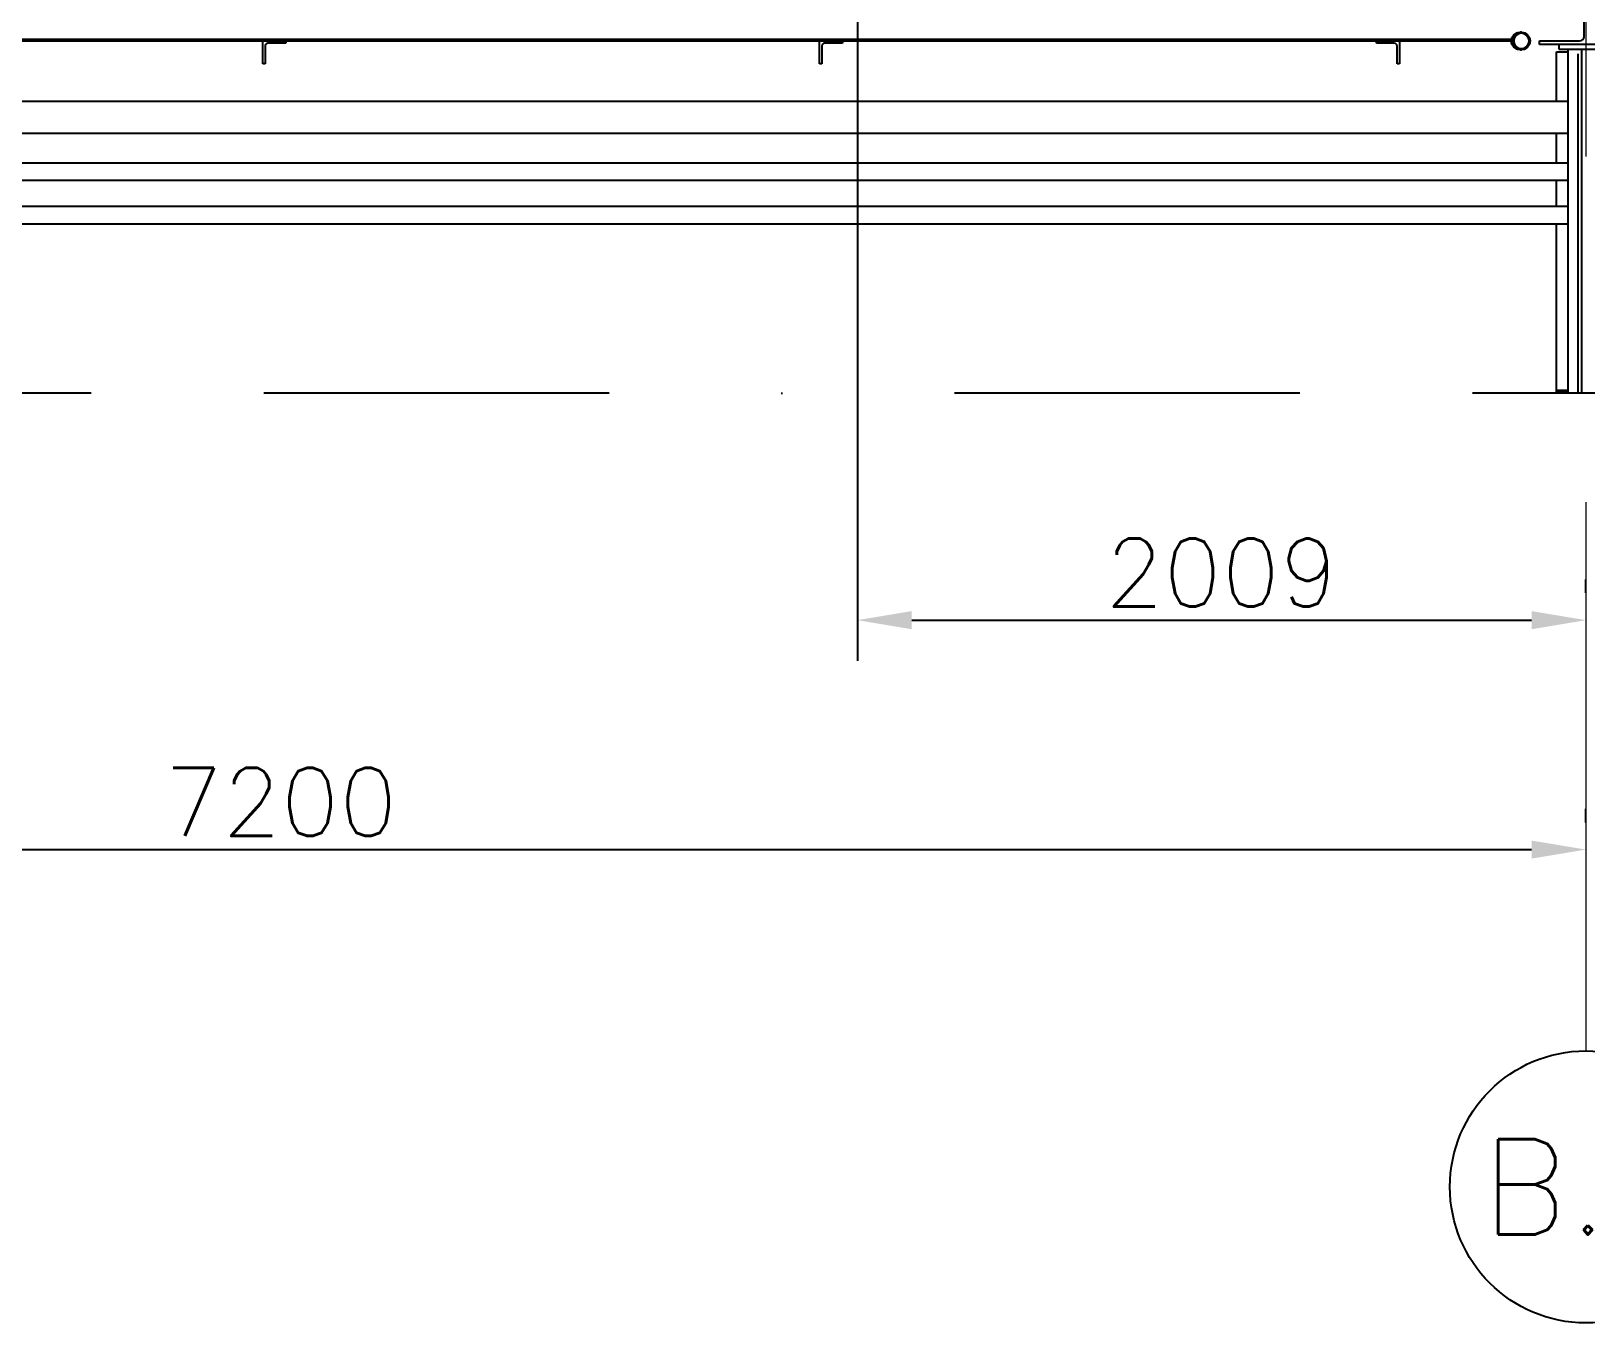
# Model space of a CAD drawing. Header units: metres. Extents: x 0 to 63075, y 0 to 44550.
# Drawn here: x 12181 to 16470, y 20105 to 23667 of the extents above; entities that cross this region are included whole.
import ezdxf
from ezdxf.enums import TextEntityAlignment as Align

# ---------------------------------------------------------------- set-up
doc = ezdxf.new("R2010")
doc.units = ezdxf.units.M
doc.header["$LTSCALE"] = 75
for name, pattern in [('BORDER', [44.45, 12.7, -6.35, 12.7, -6.35, 0, -6.35]), ('CENTER2', [28.575, 19.05, -3.175, 3.175, -3.175]), ('CENTERX2', [101.6, 63.5, -12.7, 12.7, -12.7])]:
    doc.linetypes.add(name, pattern=pattern)
for name, color, linetype in [('GSB', 7, 'Continuous'), ('SC1', 7, 'CENTER2'), ('SDM', 7, 'Continuous'), ('SL1', 8, 'Continuous'), ('SLM', 1, 'BORDER')]:
    doc.layers.add(name, color=color, linetype=linetype)
doc.styles.add('R140', font='simplex.shx', dxfattribs={"height": 3.5})
doc.styles.add('ROMANS', font='ROMANS.SHX')
doc.dimstyles.new('75___1-75', dxfattribs={"dimscale": 75, "dimtxt": 2.5, "dimasz": 2, "dimexe": 1.5, "dimexo": 1, "dimgap": 0.5, "dimtad": 1, "dimdec": 0, "dimzin": 12, "dimtxsty": 'ROMANS', "dimcen": 0, "dimclrd": 256, "dimclre": 256, "dimclrt": 3, "dimazin": 3, "dimtfac": 1, "dimtdec": 0, "dimtmove": 0, "dimatfit": 0, "dimfxl": 1, "dimlwd": -1, "dimlwe": -1, "dimarcsym": 0})

# ---------------------------------------------------------------- blocks, each defined once
blk = doc.blocks.new('A$C29c634ac')
at = {"layer": 'SL1'}
for p, q in [((8204.8, 984.2), (8204.8, 1184.8)), ((8005.9, 980.8), (8011.4, 988.7)), ((8007.5, 980.8), (8012.7, 988.7)), ((8009.5, 980.8), (8014.8, 988.7)), ((8011.4, 988.7), (8019.8, 994)), ((8012.7, 988.7), (8011.4, 988.7)), ((8012.7, 988.7), (8020.4, 994)), ((8012.7, 988.7), (8014.8, 988.7)), ((8014.8, 988.7), (8022.7, 994)), ((8023.9, 991), (8017.1, 986.4)), ((8019.8, 994), (8028.5, 995.7)), ((8020.4, 994), (8019.8, 994)), ((8020.4, 994), (8028.5, 995.7)), ((8020.4, 994), (8022.7, 994)), ((8022.7, 994), (8030.8, 995.6)), ((8032, 992.6), (8023.9, 991)), ((8028.5, 995.7), (8029.5, 995.9)), ((8032, 995.9), (8029.5, 995.9)), ((8029.5, 995.9), (8038.9, 994)), ((8032, 995.9), (8041.4, 994)), ((8040.1, 991), (8032, 992.6)), ((8038.9, 994), (8041.4, 994)), ((8047, 986.4), (8040.1, 991)), ((8041.4, 994), (8049.3, 988.7)), ((8049.3, 988.7), (8046.8, 988.7)), ((8046.8, 988.7), (8052.1, 980.8)), ((8049.3, 988.7), (8054.6, 980.8)), ((1215.1, 976.3), (8004.9, 976.3)), ((1216.1, 971.5), (8003.9, 971.5)), ((4560, 971.5), (4623.5, 971.5)), ((4560, 908), (4560, 971.5)), ((4566.4, 957.5), (4566.4, 908)), ((4623.5, 965.1), (4574, 965.1)), ((4623.5, 971.5), (4623.5, 965.1)), ((6096, 971.5), (6159.5, 971.5)), ((6096, 908), (6096, 971.5)), ((6102.4, 957.5), (6102.4, 908)), ((6159.5, 965.1), (6110, 965.1)), ((6159.5, 971.5), (6159.5, 965.1)), ((7632, 971.5), (7695.5, 971.5)), ((7632, 965.1), (7632, 971.5)), ((7681.5, 965.1), (7632, 965.1)), ((7689.2, 908), (7689.2, 957.5)), ((7695.5, 971.5), (7695.5, 908)), ((8003.9, 971.5), (8005.9, 980.8)), ((8005.9, 962.1), (8003.9, 971.5)), ((8005.7, 971.5), (8003.9, 971.5)), ((8005.7, 971.5), (8007.5, 980.8)), ((8005.7, 971.5), (8007.6, 971.5)), ((8007.5, 962.1), (8005.7, 971.5)), ((8007.5, 980.8), (8005.9, 980.8)), ((8007.5, 962.1), (8005.9, 962.1)), ((8011.4, 954.2), (8005.9, 962.1)), ((8007.5, 980.8), (8009.5, 980.8)), ((8012.7, 954.2), (8007.5, 962.1)), ((8007.5, 962.1), (8009.5, 962.1)), ((8007.6, 971.5), (8009.5, 980.8)), ((8009.5, 962.1), (8007.6, 971.5)), ((8007.6, 971.5), (8008, 971.5)), ((8008, 973.5), (8008, 971.5)), ((8014.8, 954.2), (8009.5, 962.1)), ((8012.5, 979.6), (8010.9, 971.5)), ((8010.9, 971.5), (8012.5, 963.4)), ((8019.8, 948.9), (8011.4, 954.2)), ((8012.7, 954.2), (8011.4, 954.2)), ((8017.1, 986.4), (8012.5, 979.6)), ((8012.5, 963.4), (8017.1, 956.5)), ((8012.7, 954.2), (8014.8, 954.2)), ((8020.4, 948.9), (8012.7, 954.2)), ((8022.7, 948.9), (8014.8, 954.2)), ((8017.1, 956.5), (8023.9, 951.9)), ((8020.4, 948.9), (8019.8, 948.9)), ((8028.5, 947.3), (8019.8, 948.9)), ((8028.5, 947.3), (8020.4, 948.9)), ((8020.4, 948.9), (8022.7, 948.9)), ((8030.8, 947.3), (8022.7, 948.9)), ((8023.9, 951.9), (8032, 950.3)), ((8029.5, 947.1), (8028.5, 947.3)), ((8038.9, 948.9), (8029.5, 947.1)), ((8029.5, 947.1), (8032, 947.1)), ((8032, 950.3), (8040.1, 951.9)), ((8041.4, 948.9), (8032, 947.1)), ((8046.8, 954.2), (8038.9, 948.9)), ((8038.9, 948.9), (8041.4, 948.9)), ((8040.1, 951.9), (8047, 956.5)), ((8049.3, 954.2), (8041.4, 948.9)), ((8052.1, 962.1), (8046.8, 954.2)), ((8046.8, 954.2), (8049.3, 954.2)), ((8051.6, 979.6), (8047, 986.4)), ((8047, 956.5), (8051.6, 963.4)), ((8054.6, 962.1), (8049.3, 954.2)), ((8053.2, 971.5), (8051.6, 979.6)), ((8051.6, 963.4), (8053.2, 971.5)), ((8052.1, 980.8), (8054.6, 980.8)), ((8052.1, 980.8), (8053.9, 971.5)), ((8053.9, 971.5), (8052.1, 962.1)), ((8052.1, 962.1), (8054.6, 962.1)), ((8053.9, 971.5), (8056.4, 971.5)), ((8054.6, 980.8), (8056.4, 971.5)), ((8056.4, 971.5), (8054.6, 962.1)), ((8082, 972.2), (8192.8, 972.2)), ((8082, 961.5), (8082, 972.2)), ((8338, 961.5), (8082, 961.5)), ((8135, 961.5), (8135, 949)), ((8135, 949), (8285, 949)), ((8160, 949), (8160, 0)), ((8197.9, 949), (8197.9, 0)), ((8197.9, 949), (8197.9, 0)), ((4566.4, 908), (4560, 908)), ((6102.4, 908), (6096, 908)), ((7695.5, 908), (7689.2, 908)), ((8128.8, 941.5), (8160, 941.5)), ((8128.8, 805.9), (8128.8, 941.5)), ((8189, 2.8), (8189, 935.9)), ((1174.3, 805.9), (8160, 805.9)), ((1174.3, 717), (8160, 717)), ((8128.8, 635.6), (8128.8, 717)), ((1203.9, 635.6), (8160, 635.6)), ((1203.9, 587.3), (8160, 587.3)), ((8128.8, 515.6), (8128.8, 587.3)), ((1060, 515.6), (8160, 515.6)), ((1060, 467.3), (8160, 467.3)), ((8128.8, 8.4), (8128.8, 467.3)), ((8128.8, 2.8), (8128.8, 8.4)), ((8128.8, 8.4), (8160, 8.4)), ((8160, 2.8), (8128.8, 2.8))]:
    blk.add_line(p, q, dxfattribs=at)
for centre, radius, start, end in [((4574, 957.5), 7.65, 90, 180), ((6110, 957.5), 7.65, 90, 180), ((7681.5, 957.5), 7.65, 359.9998, 89.9998), ((8192.8, 984.2), 12, 270, 359.998)]:
    blk.add_arc(centre, radius, start, end, dxfattribs=at)
blk = doc.blocks.new('INDICACAO_EIXO')
at = {"layer": 'GSB', "color": 3}
blk.add_circle((0, 0), 5, dxfattribs=at)
blk = doc.blocks.new('*D26')
at = {"layer": 'Defpoints', "color": 0, "transparency": 16777216}
for p in [(9269.5, 21410.1), (16469.5, 21410.1), (16469.5, 21410.1)]:
    blk.add_point(p, dxfattribs=at)
at = {"layer": 'SDM', "transparency": 16777216}
for p, q in [((9269.5, 21485.1), (9269.5, 21522.6)), ((16469.5, 21485.1), (16469.5, 21522.6)), ((9419.5, 21410.1), (16319.5, 21410.1))]:
    blk.add_line(p, q, dxfattribs=at)
for points in [[(9419.5, 21435.1), (9419.5, 21385.1), (9269.5, 21410.1)], [(16319.5, 21435.1), (16319.5, 21385.1), (16469.5, 21410.1)]]:
    blk.add_solid(points, dxfattribs=at)
at = {"layer": 'SDM', "color": 3, "transparency": 16777216, "insert": (12869.5, 21541.4), "char_height": 187.5, "attachment_point": 5, "style": 'ROMANS'}
blk.add_mtext('7200', dxfattribs=at)
blk = doc.blocks.new('*D28')
at = {"layer": 'Defpoints', "color": 0, "transparency": 16777216}
for p in [(14460, 24429.8), (16469.5, 22042.7), (16469.5, 22042.7)]:
    blk.add_point(p, dxfattribs=at)
at = {"layer": 'SDM', "transparency": 16777216}
for p, q in [((14460, 24354.8), (14460, 21930.2)), ((16469.5, 22117.7), (16469.5, 22155.2)), ((14610, 22042.7), (16319.5, 22042.7))]:
    blk.add_line(p, q, dxfattribs=at)
for points in [[(14610, 22067.7), (14610, 22017.7), (14460, 22042.7)], [(16319.5, 22067.7), (16319.5, 22017.7), (16469.5, 22042.7)]]:
    blk.add_solid(points, dxfattribs=at)
at = {"layer": 'SDM', "color": 3, "transparency": 16777216, "insert": (15464.8, 22173.9), "char_height": 187.5, "attachment_point": 5, "style": 'ROMANS'}
blk.add_mtext('2009', dxfattribs=at)

msp = doc.modelspace()

# ---------------------------------------------------------------- linework, layer by layer
at = {"layer": 'SC1', "color": 7, "linetype": 'CENTERX2', "lineweight": 9}
msp.add_line((16469.5, 29988.5), (16469.5, 20854.9), dxfattribs=at)
at = {"layer": 'SLM'}
msp.add_lwpolyline([(8259.5, 37392.1), (20442.6, 37392.1), (20442.6, 22668.4), (8259.5, 22668.4)], close=True, dxfattribs=at)

# ---------------------------------------------------------------- block references
at = {"layer": 'GSB'}
ref = msp.add_blockref('INDICACAO_EIXO', (16469.5, 20479.9), dxfattribs=dict(at, xscale=74.99999999999915, yscale=74.99999999999915, zscale=74.99999999999915))
ref.add_attrib('EIXO', 'B.2', dxfattribs={"color": 4, "height": 262.5, "style": 'R140'}).set_placement((16469.5, 20479.9), align=Align.MIDDLE_CENTER)
at = {"layer": 'SDM'}
msp.add_blockref('A$C29c634ac', (8259.5, 22668.4), dxfattribs=at)

# ---------------------------------------------------------------- dimensions: what is measured, and where the dimension line sits
for base, p1, p2, picture, middle in [((16469.521, 22042.6895), (14460.027, 24429.769), (16469.521, 22042.6895), '*D28', (15464.774, 22173.9395)), ((16469.5, 21410.1), (9269.5, 21410.1), (16469.5, 21410.1), '*D26', (12869.5, 21541.4))]:
    dim = msp.add_linear_dim(base=base, p1=p1, p2=p2, dimstyle='75___1-75', dxfattribs=at)
    dim.commit()
    dim.dimension.update_dxf_attribs({"geometry": picture, "text_midpoint": middle})

doc.saveas('drawing.dxf')
